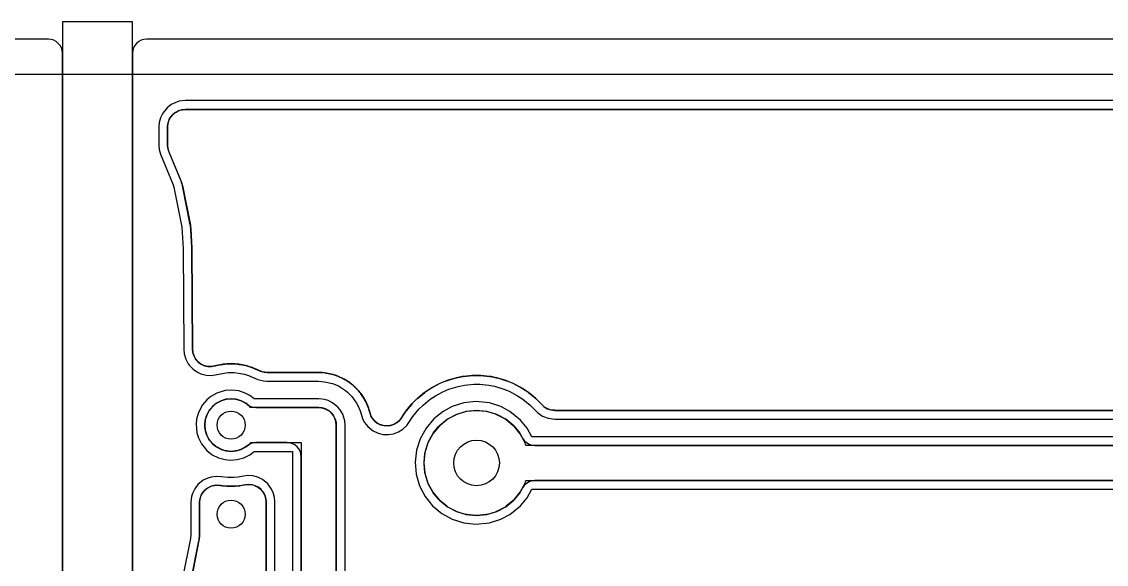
# Model space of a CAD drawing. Header units: millimetres. Extents: x -1 to 492, y -11 to 96.
# Drawn here: x 33.03 to 63.96, y 80.03 to 95.5 of the extents above; entities that cross this region are included whole.
import ezdxf

# ---------------------------------------------------------------- set-up
doc = ezdxf.new("R2010")
doc.units = ezdxf.units.MM
for name, color, linetype in [('CLEAR_POCKET', 8, 'CONTINUOUS'), ('COPPER_REF', 9, 'CONTINUOUS'), ('DRILL_0P8', 5, 'CONTINUOUS'), ('DRILL_1P3', 5, 'CONTINUOUS'), ('ISO_CENTER', 1, 'CONTINUOUS'), ('OUTLINE', 7, 'CONTINUOUS'), ('SLOT', 7, 'CONTINUOUS')]:
    doc.layers.add(name, color=color, linetype=linetype)

msp = doc.modelspace()

# ---------------------------------------------------------------- linework, layer by layer
at = {"layer": 'CLEAR_POCKET'}
for points in [[(34.19, 70.005), (34.19, 94.6), (34.182, 94.678), (34.16, 94.753), (34.123, 94.822), (34.073, 94.883), (34.012, 94.933), (33.943, 94.97), (33.868, 94.992), (33.79, 95), (-0.6, 95)], [(144.6, 95), (36.59, 95), (36.512, 94.992), (36.437, 94.97), (36.368, 94.933), (36.307, 94.883), (36.257, 94.822), (36.22, 94.753), (36.198, 94.678), (36.19, 94.6), (36.19, 70.005)], [(87.158, 84.42), (48.241, 84.42), (48.219, 84.421), (48.143, 84.43), (48.1, 84.439), (48.037, 84.461), (47.998, 84.48), (47.941, 84.514), (47.907, 84.541), (47.849, 84.598), (47.839, 84.608), (47.832, 84.615), (47.817, 84.632), (47.711, 84.738), (47.696, 84.752), (47.693, 84.755), (47.678, 84.768), (47.485, 84.926), (47.469, 84.938), (47.465, 84.941), (47.449, 84.952), (47.323, 85.037), (47.307, 85.047), (47.302, 85.05), (47.285, 85.06), (47.065, 85.177), (47.047, 85.186), (47.043, 85.188), (47.025, 85.196), (46.885, 85.254), (46.866, 85.261), (46.862, 85.263), (46.843, 85.269), (46.604, 85.342), (46.585, 85.347), (46.58, 85.348), (46.561, 85.352), (46.412, 85.382), (46.393, 85.385), (46.388, 85.386), (46.369, 85.389), (46.12, 85.413), (46.1, 85.414), (46.096, 85.415), (46.076, 85.415), (45.924, 85.415), (45.904, 85.415), (45.9, 85.414), (45.88, 85.413), (45.631, 85.389), (45.612, 85.386), (45.607, 85.385), (45.588, 85.382), (45.439, 85.352), (45.42, 85.348), (45.415, 85.347), (45.396, 85.342), (45.157, 85.269), (45.138, 85.263), (45.134, 85.261), (45.115, 85.254), (44.975, 85.196), (44.957, 85.188), (44.953, 85.186), (44.935, 85.177), (44.715, 85.06), (44.698, 85.05), (44.693, 85.047), (44.677, 85.037), (44.551, 84.952), (44.535, 84.941), (44.531, 84.938), (44.515, 84.926), (44.322, 84.768), (44.307, 84.755), (44.304, 84.752), (44.289, 84.738), (44.182, 84.631), (44.168, 84.616), (44.165, 84.613), (44.152, 84.598), (43.994, 84.405), (43.982, 84.389), (43.979, 84.385), (43.968, 84.369), (43.883, 84.243), (43.874, 84.229), (43.862, 84.211), (43.821, 84.155), (43.794, 84.126), (43.749, 84.086), (43.717, 84.062), (43.665, 84.032), (43.629, 84.015), (43.572, 83.996), (43.533, 83.987), (43.474, 83.979), (43.434, 83.978), (43.374, 83.982), (43.335, 83.989), (43.277, 84.005), (43.24, 84.02), (43.186, 84.047), (43.153, 84.069), (43.106, 84.106), (43.077, 84.134), (43.039, 84.18), (43.016, 84.213), (42.988, 84.266), (42.972, 84.302), (42.954, 84.364), (42.953, 84.364), (42.948, 84.382), (42.948, 84.383), (42.946, 84.39), (42.941, 84.409), (42.925, 84.46), (42.919, 84.479), (42.917, 84.484), (42.91, 84.502), (42.852, 84.642), (42.844, 84.66), (42.842, 84.665), (42.833, 84.682), (42.808, 84.73), (42.798, 84.747), (42.796, 84.751), (42.785, 84.768), (42.701, 84.894), (42.69, 84.91), (42.687, 84.914), (42.675, 84.929), (42.641, 84.971), (42.628, 84.986), (42.624, 84.989), (42.611, 85.004), (42.504, 85.111), (42.489, 85.124), (42.486, 85.128), (42.471, 85.141), (42.429, 85.175), (42.414, 85.187), (42.41, 85.19), (42.394, 85.201), (42.268, 85.285), (42.251, 85.296), (42.247, 85.298), (42.23, 85.308), (42.182, 85.333), (42.165, 85.342), (42.16, 85.344), (42.142, 85.352), (42.002, 85.41), (41.984, 85.417), (41.979, 85.419), (41.96, 85.425), (41.909, 85.441), (41.89, 85.446), (41.885, 85.447), (41.866, 85.452), (41.717, 85.481), (41.698, 85.485), (41.693, 85.485), (41.674, 85.488), (41.609, 85.494), (41.599, 85.495), (41.597, 85.495), (41.587, 85.496), (41.511, 85.499), (41.501, 85.5), (41.499, 85.5), (41.489, 85.5), (40.032, 85.5), (40.015, 85.501), (39.959, 85.505), (39.926, 85.511), (39.879, 85.523), (39.848, 85.533), (39.795, 85.556), (39.781, 85.563), (39.778, 85.564), (39.76, 85.573), (39.756, 85.575), (39.738, 85.583), (39.598, 85.641), (39.579, 85.648), (39.575, 85.65), (39.556, 85.656), (39.458, 85.686), (39.439, 85.691), (39.434, 85.693), (39.415, 85.697), (39.266, 85.726), (39.247, 85.73), (39.242, 85.731), (39.222, 85.733), (39.12, 85.743), (39.1, 85.744), (39.096, 85.745), (39.076, 85.745), (38.924, 85.745), (38.904, 85.745), (38.9, 85.744), (38.88, 85.743), (38.778, 85.733), (38.758, 85.731), (38.753, 85.73), (38.734, 85.726), (38.585, 85.697), (38.566, 85.693), (38.554, 85.69), (38.553, 85.689), (38.534, 85.685), (38.464, 85.671), (38.423, 85.668), (38.361, 85.668), (38.32, 85.673), (38.26, 85.687), (38.221, 85.7), (38.165, 85.726), (38.129, 85.747), (38.08, 85.783), (38.049, 85.811), (38.008, 85.857), (37.984, 85.89), (37.953, 85.944), (37.936, 85.981), (37.917, 86.04), (37.908, 86.08), (37.901, 86.152), (37.899, 86.172), (37.88, 89.03), (37.88, 89.04), (37.88, 89.042), (37.879, 89.051), (37.852, 89.578), (37.851, 89.587), (37.851, 89.589), (37.85, 89.598), (37.844, 89.664), (37.841, 89.683), (37.841, 89.688), (37.837, 89.707), (37.616, 90.818), (37.612, 90.837), (37.611, 90.841), (37.606, 90.86), (37.59, 90.912), (37.584, 90.931), (37.582, 90.935), (37.575, 90.953), (37.232, 91.782), (37.225, 91.801), (37.205, 91.866), (37.198, 91.905), (37.191, 91.973), (37.19, 91.993), (37.19, 92.49), (37.191, 92.51), (37.198, 92.578), (37.205, 92.616), (37.222, 92.673), (37.237, 92.709), (37.265, 92.76), (37.287, 92.793), (37.324, 92.838), (37.352, 92.866), (37.397, 92.903), (37.43, 92.925), (37.481, 92.953), (37.517, 92.968), (37.574, 92.985), (37.612, 92.992), (37.68, 92.999), (37.7, 93), (105.181, 93)], [(41, 59.535), (41, 83.1), (40.992, 83.178), (40.97, 83.253), (40.933, 83.322), (40.883, 83.383), (40.822, 83.433), (40.753, 83.47), (40.678, 83.492), (40.6, 83.5), (39.71, 83.5), (39.62, 83.49), (39.533, 83.459), (39.457, 83.409), (39.432, 83.389), (39.399, 83.367), (39.304, 83.316), (39.268, 83.301), (39.165, 83.27), (39.127, 83.262), (39.02, 83.252), (38.98, 83.252), (38.873, 83.262), (38.835, 83.27), (38.732, 83.301), (38.696, 83.316), (38.601, 83.367), (38.568, 83.389), (38.485, 83.457), (38.457, 83.485), (38.389, 83.568), (38.367, 83.601), (38.316, 83.696), (38.301, 83.732), (38.27, 83.835), (38.262, 83.873), (38.252, 83.98), (38.252, 84.02), (38.262, 84.127), (38.27, 84.165), (38.301, 84.268), (38.316, 84.304), (38.367, 84.399), (38.389, 84.432), (38.457, 84.515), (38.485, 84.543), (38.568, 84.611), (38.601, 84.633), (38.696, 84.684), (38.732, 84.699), (38.835, 84.73), (38.873, 84.738), (38.98, 84.748), (39.02, 84.748), (39.127, 84.738), (39.165, 84.73), (39.268, 84.699), (39.304, 84.684), (39.399, 84.633), (39.432, 84.611), (39.457, 84.591), (39.533, 84.541), (39.62, 84.51), (39.71, 84.5), (41.49, 84.5), (41.51, 84.499), (41.578, 84.492), (41.616, 84.485), (41.673, 84.468), (41.709, 84.453), (41.76, 84.425), (41.793, 84.403), (41.838, 84.366), (41.866, 84.338), (41.903, 84.293), (41.925, 84.26), (41.953, 84.209), (41.968, 84.173), (41.985, 84.116), (41.992, 84.078), (41.999, 84.01), (42, 83.99), (42, 59.535)], [(87.48, 82.42), (47.665, 82.42), (47.579, 82.411), (47.498, 82.383), (47.424, 82.339), (47.361, 82.28), (47.312, 82.209), (47.256, 82.104), (47.235, 82.071), (47.073, 81.875), (47.045, 81.847), (46.849, 81.685), (46.816, 81.664), (46.591, 81.543), (46.555, 81.528), (46.311, 81.455), (46.273, 81.447), (46.02, 81.422), (45.98, 81.422), (45.727, 81.447), (45.689, 81.455), (45.445, 81.528), (45.409, 81.543), (45.184, 81.664), (45.151, 81.685), (44.955, 81.847), (44.927, 81.875), (44.765, 82.071), (44.744, 82.104), (44.623, 82.329), (44.608, 82.365), (44.535, 82.609), (44.527, 82.647), (44.502, 82.9), (44.502, 82.94), (44.527, 83.193), (44.535, 83.231), (44.608, 83.475), (44.623, 83.511), (44.744, 83.736), (44.765, 83.769), (44.927, 83.965), (44.955, 83.993), (45.151, 84.155), (45.184, 84.176), (45.409, 84.297), (45.445, 84.312), (45.689, 84.385), (45.727, 84.393), (45.98, 84.418), (46.02, 84.418), (46.273, 84.393), (46.311, 84.385), (46.555, 84.312), (46.591, 84.297), (46.816, 84.176), (46.849, 84.155), (47.045, 83.993), (47.073, 83.965), (47.235, 83.769), (47.256, 83.736), (47.312, 83.631), (47.361, 83.56), (47.424, 83.501), (47.498, 83.457), (47.579, 83.429), (47.665, 83.42), (87.48, 83.42)], [(37.862, 79.594), (38.082, 80.704), (38.086, 80.723), (38.086, 80.728), (38.089, 80.748), (38.099, 80.85), (38.1, 80.869), (38.101, 80.874), (38.101, 80.894), (38.101, 81.78), (38.102, 81.8), (38.109, 81.868), (38.116, 81.907), (38.133, 81.963), (38.148, 81.999), (38.176, 82.051), (38.198, 82.083), (38.235, 82.129), (38.263, 82.156), (38.308, 82.193), (38.341, 82.215), (38.392, 82.243), (38.429, 82.258), (38.485, 82.275), (38.523, 82.282), (38.582, 82.288), (38.621, 82.288), (38.689, 82.282), (38.708, 82.279), (38.734, 82.274), (38.753, 82.27), (38.758, 82.269), (38.778, 82.267), (38.88, 82.257), (38.9, 82.256), (38.904, 82.255), (38.924, 82.255), (39.076, 82.255), (39.096, 82.255), (39.1, 82.256), (39.12, 82.257), (39.222, 82.267), (39.242, 82.269), (39.247, 82.27), (39.266, 82.274), (39.393, 82.299), (39.412, 82.302), (39.48, 82.308), (39.52, 82.308), (39.578, 82.303), (39.616, 82.295), (39.673, 82.278), (39.709, 82.263), (39.76, 82.235), (39.793, 82.214), (39.838, 82.176), (39.866, 82.149), (39.903, 82.103), (39.925, 82.071), (39.953, 82.019), (39.968, 81.983), (39.985, 81.927), (39.992, 81.888), (39.999, 81.82), (40, 81.8), (40, 60.002)]]:
    msp.add_lwpolyline(points, dxfattribs=at)
at = {"layer": 'COPPER_REF'}
for points in [[(105.19, 93), (37.69, 93), (37.592, 92.99), (37.499, 92.962), (37.412, 92.916), (37.336, 92.854), (37.274, 92.778), (37.228, 92.691), (37.2, 92.598), (37.19, 92.5), (37.19, 91.983), (37.2, 91.885), (37.228, 91.791), (37.579, 90.944), (37.587, 90.921), (37.608, 90.851), (37.614, 90.827), (37.839, 89.698), (37.843, 89.673), (37.851, 89.594), (37.851, 89.582), (37.88, 89.046), (37.88, 89.035), (37.899, 86.162), (37.911, 86.059), (37.943, 85.961), (37.994, 85.872), (38.063, 85.795), (38.146, 85.734), (38.24, 85.691), (38.34, 85.669), (38.443, 85.667), (38.545, 85.687), (38.552, 85.689), (38.575, 85.695), (38.744, 85.728), (38.768, 85.732), (38.89, 85.744), (38.914, 85.745), (39.086, 85.745), (39.11, 85.744), (39.232, 85.732), (39.256, 85.728), (39.425, 85.695), (39.448, 85.689), (39.566, 85.653), (39.589, 85.645), (39.747, 85.58), (39.769, 85.569), (39.788, 85.559), (39.863, 85.527), (39.942, 85.507), (40.024, 85.5), (41.494, 85.5), (41.506, 85.5), (41.592, 85.495), (41.604, 85.495), (41.683, 85.487), (41.708, 85.483), (41.876, 85.45), (41.9, 85.444), (41.97, 85.422), (41.993, 85.414), (42.151, 85.349), (42.174, 85.338), (42.238, 85.303), (42.259, 85.291), (42.402, 85.196), (42.422, 85.181), (42.478, 85.134), (42.497, 85.118), (42.618, 84.997), (42.634, 84.978), (42.681, 84.922), (42.696, 84.902), (42.791, 84.759), (42.803, 84.738), (42.838, 84.674), (42.849, 84.651), (42.914, 84.493), (42.922, 84.47), (42.944, 84.4), (42.953, 84.364), (42.954, 84.364), (42.978, 84.283), (43.026, 84.195), (43.09, 84.119), (43.169, 84.056), (43.258, 84.011), (43.354, 83.984), (43.454, 83.977), (43.553, 83.99), (43.648, 84.022), (43.734, 84.072), (43.809, 84.139), (43.868, 84.219), (43.878, 84.235), (43.973, 84.378), (43.988, 84.397), (44.159, 84.606), (44.175, 84.624), (44.296, 84.745), (44.314, 84.761), (44.523, 84.932), (44.542, 84.947), (44.685, 85.042), (44.706, 85.055), (44.944, 85.182), (44.966, 85.192), (45.124, 85.258), (45.147, 85.266), (45.405, 85.345), (45.429, 85.351), (45.597, 85.384), (45.622, 85.388), (45.89, 85.414), (45.914, 85.415), (46.086, 85.415), (46.11, 85.414), (46.378, 85.388), (46.403, 85.384), (46.571, 85.351), (46.595, 85.345), (46.853, 85.266), (46.876, 85.258), (47.034, 85.192), (47.056, 85.182), (47.294, 85.055), (47.315, 85.042), (47.458, 84.947), (47.477, 84.932), (47.686, 84.761), (47.704, 84.745), (47.825, 84.624), (47.841, 84.606), (47.844, 84.603), (47.923, 84.526), (48.016, 84.468), (48.121, 84.432), (48.23, 84.42), (87.166, 84.42)], [(42, 59.314), (42, 84), (41.99, 84.098), (41.962, 84.191), (41.916, 84.278), (41.854, 84.354), (41.778, 84.416), (41.691, 84.462), (41.598, 84.49), (41.5, 84.5), (39.555, 84.5), (39.53, 84.53), (39.417, 84.624), (39.287, 84.693), (39.146, 84.736), (39, 84.75), (38.854, 84.736), (38.713, 84.693), (38.583, 84.624), (38.47, 84.53), (38.376, 84.417), (38.307, 84.287), (38.264, 84.146), (38.25, 84), (38.264, 83.854), (38.307, 83.713), (38.376, 83.583), (38.47, 83.47), (38.583, 83.376), (38.713, 83.307), (38.854, 83.264), (39, 83.25), (39.146, 83.264), (39.287, 83.307), (39.417, 83.376), (39.53, 83.47), (39.555, 83.5), (41, 83.5), (41, 59.314)], [(87.635, 83.42), (47.408, 83.42), (47.386, 83.494), (47.247, 83.753), (47.061, 83.981), (46.833, 84.167), (46.574, 84.306), (46.293, 84.391), (46, 84.42), (45.707, 84.391), (45.426, 84.306), (45.167, 84.167), (44.939, 83.981), (44.753, 83.753), (44.614, 83.494), (44.529, 83.213), (44.5, 82.92), (44.529, 82.627), (44.614, 82.346), (44.753, 82.087), (44.939, 81.859), (45.167, 81.673), (45.426, 81.534), (45.707, 81.449), (46, 81.42), (46.293, 81.449), (46.574, 81.534), (46.833, 81.673), (47.061, 81.859), (47.247, 82.087), (47.386, 82.346), (47.408, 82.42), (87.635, 82.42)], [(40, 59.993), (40, 81.81), (39.99, 81.908), (39.962, 82.002), (39.916, 82.088), (39.854, 82.164), (39.778, 82.226), (39.691, 82.272), (39.598, 82.301), (39.5, 82.31), (39.402, 82.301), (39.256, 82.272), (39.232, 82.268), (39.11, 82.256), (39.086, 82.255), (38.914, 82.255), (38.89, 82.256), (38.768, 82.268), (38.744, 82.272), (38.699, 82.281), (38.601, 82.29), (38.504, 82.281), (38.41, 82.252), (38.323, 82.206), (38.248, 82.144), (38.185, 82.068), (38.139, 81.982), (38.111, 81.888), (38.101, 81.79), (38.101, 80.884), (38.1, 80.86), (38.088, 80.738), (38.084, 80.714), (37.86, 79.584)]]:
    msp.add_lwpolyline(points, dxfattribs=at)
at = {"layer": 'DRILL_0P8'}
for centre in [(39, 84), (39, 81.46)]:
    msp.add_circle(centre, 0.4, dxfattribs=at)
at = {"layer": 'DRILL_1P3'}
msp.add_circle((46, 82.92), 0.65, dxfattribs=at)
at = {"layer": 'ISO_CENTER'}
for points in [[(105.19, 93.25), (37.69, 93.25), (37.52, 93.23), (37.426, 93.201), (37.294, 93.136), (37.178, 93.047), (37.054, 92.896), (36.989, 92.764), (36.951, 92.622), (36.94, 92.5), (36.94, 91.983), (36.951, 91.861), (36.989, 91.719), (37.346, 90.854), (37.367, 90.784), (37.595, 89.643), (37.63, 89.03), (37.649, 86.16), (37.662, 86.032), (37.705, 85.884), (37.778, 85.747), (37.808, 85.706), (37.915, 85.594), (38.042, 85.507), (38.136, 85.464), (38.285, 85.425), (38.44, 85.417), (38.798, 85.484), (38.92, 85.495), (39.092, 85.495), (39.214, 85.482), (39.382, 85.448), (39.499, 85.412), (39.763, 85.297), (39.922, 85.258), (40.024, 85.25), (41.497, 85.25), (41.665, 85.237), (41.891, 85.185), (42.061, 85.115), (42.258, 84.991), (42.324, 84.937), (42.445, 84.815), (42.58, 84.626), (42.615, 84.561), (42.681, 84.403), (42.759, 84.164), (42.806, 84.076), (42.899, 83.958), (43.013, 83.861), (43.055, 83.834), (43.19, 83.77), (43.336, 83.734), (43.486, 83.729), (43.634, 83.753), (43.774, 83.806), (43.901, 83.886), (44.009, 83.99), (44.185, 84.243), (44.356, 84.451), (44.478, 84.572), (44.677, 84.735), (44.829, 84.837), (45.056, 84.959), (45.214, 85.025), (45.472, 85.104), (45.652, 85.139), (45.92, 85.165), (46.092, 85.165), (46.348, 85.139), (46.516, 85.107), (46.774, 85.029), (46.933, 84.964), (47.171, 84.837), (47.323, 84.735), (47.531, 84.564), (47.748, 84.347), (47.885, 84.255), (48.039, 84.196), (48.23, 84.17), (87.166, 84.17)], [(42.25, 59.461), (42.25, 84), (42.239, 84.122), (42.182, 84.309), (42.109, 84.436), (42.047, 84.512), (41.896, 84.636), (41.764, 84.701), (41.67, 84.73), (41.5, 84.75), (39.657, 84.75), (39.535, 84.844), (39.405, 84.913), (39.219, 84.975), (39.025, 84.999), (38.829, 84.984), (38.595, 84.913), (38.425, 84.817), (38.311, 84.724), (38.183, 84.575), (38.068, 84.36), (38.016, 84.171), (38.001, 84.025), (38.025, 83.781), (38.068, 83.64), (38.156, 83.465), (38.311, 83.276), (38.465, 83.156), (38.64, 83.068), (38.829, 83.016), (38.975, 83.001), (39.171, 83.016), (39.36, 83.068), (39.535, 83.156), (39.657, 83.25), (40.75, 83.25), (40.75, 59.461)], [(87.533, 83.67), (47.575, 83.67), (47.44, 83.912), (47.254, 84.139), (46.951, 84.388), (46.692, 84.526), (46.365, 84.63), (45.975, 84.669), (45.635, 84.63), (45.308, 84.526), (45.049, 84.388), (44.781, 84.174), (44.56, 83.912), (44.394, 83.612), (44.29, 83.285), (44.251, 82.945), (44.28, 82.603), (44.375, 82.273), (44.532, 81.969), (44.746, 81.701), (45.008, 81.48), (45.308, 81.314), (45.635, 81.21), (45.975, 81.171), (46.365, 81.21), (46.692, 81.314), (46.951, 81.452), (47.254, 81.701), (47.44, 81.928), (47.575, 82.17), (87.533, 82.17)], [(40.25, 59.993), (40.25, 81.81), (40.239, 81.932), (40.201, 82.074), (40.136, 82.206), (40.047, 82.322), (39.896, 82.447), (39.764, 82.511), (39.622, 82.549), (39.475, 82.559), (39.354, 82.546), (39.202, 82.516), (39.08, 82.505), (38.908, 82.505), (38.723, 82.529), (38.577, 82.539), (38.431, 82.52), (38.337, 82.491), (38.205, 82.426), (38.054, 82.302), (37.965, 82.186), (37.9, 82.054), (37.871, 81.96), (37.851, 81.79), (37.851, 80.89), (37.84, 80.768), (37.616, 79.639)]]:
    msp.add_lwpolyline(points, dxfattribs=at)
at = {"layer": 'OUTLINE'}
msp.add_lwpolyline([(0, 0), (0, 94), (144, 94), (144, 0)], close=True, dxfattribs=at)
at = {"layer": 'SLOT'}
msp.add_lwpolyline([(36.19, 70), (36.19, 95.5), (34.19, 95.5), (34.19, 70)], dxfattribs=at)

doc.saveas('drawing.dxf')
